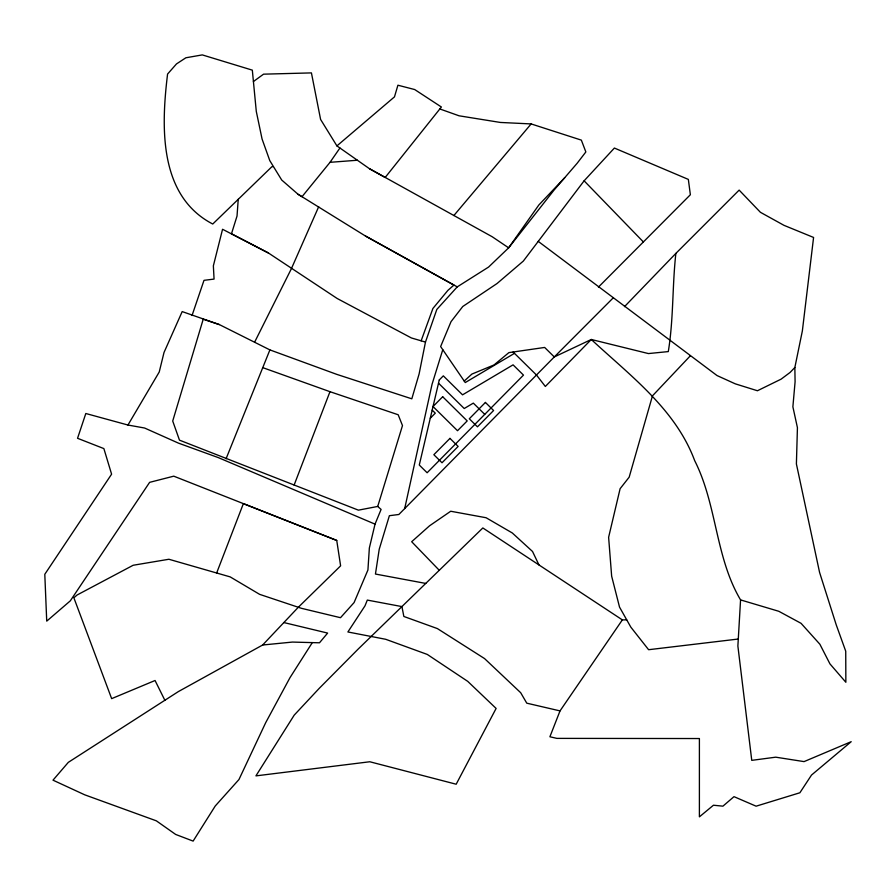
<?xml version="1.0" encoding="UTF-8"?>
<svg xmlns="http://www.w3.org/2000/svg" width="896" height="896" viewBox="0 0 896 896"><rect width="100%" height="100%" fill="white"/><g stroke="black" fill="none" stroke-linecap="round" stroke-linejoin="round"><path stroke-width="1.34" d="M626.73 619.864L622.362 619.886L560.022 710.898L549.898 736.77L556.886 738.382L699.395 738.539L699.395 816.861L713.451 805.224L722.926 806.165L733.992 796.656L756.101 806.187L799.882 792.77L811.518 775.051L851.2 741.686L804.059 761.611L775.746 757.176L751.755 760.357L737.878 646.016L740.566 599.906C715.266 557.256 717.013 504.717 694.68 460.645C675.562 409.158 630.056 375.525 591.293 339.483L554.288 356.944L398.866 514.483L389.379 515.704L379.221 549.27L375.446 574.045L425.768 583.43M238.235 199.326L237.026 216.048L231.482 233.766L268.419 252.986L337.176 298.491L411.376 337.949L425.466 342.082L419.104 373.968L411.813 398.821L336.65 374.326L269.898 349.899L219.408 324.61L182.19 311.584L164.013 352.486L159.23 372.008L127.949 425.029L85.814 413.504L77.549 438.29L103.869 448.594L111.597 474.174L44.8 574.291L46.726 621.141L70.302 600.846L149.621 482.35L173.757 476.168L336.739 540.445L340.614 565.846L298.301 607.275L262.64 645.008L178.371 691.589L68.32 762.35L52.998 780.17L84.661 794.797L156.352 820.837L175.672 834.445L193.122 841.098L215.253 805.986L238.952 779.542L265.675 722.714L289.968 677.69L312.312 642.611L319.491 642.79L327.634 633.08L283.853 622.552M740.566 599.906L778.792 611.285L801.08 623.336L819.874 644.235L829.954 663.891L845.858 682.27L845.734 651.213L836.226 624.826L819.582 572.432L796.398 463.949L797.429 427.672L792.882 406.818L795.088 381.819L794.853 367.494L802.357 330.938L813.579 237.451L784 225.344L760.413 212.296L739.144 190.109L675.864 253.4C672.213 286.059 673.635 319.054 668.293 351.59L648.435 353.573L591.293 339.483L545.339 386.467L536.469 375.01L513.117 352.016M404.69 508.57L432.062 384.238L442.781 349.698M421.142 340.816L432.902 308.482L447.866 290.405L453.947 285.062L365.434 236.006L298.066 194.286L281.714 180.029L269.774 160.597L262.069 139.014L256.29 111.395L252.325 70.146L202.294 54.902L185.875 57.781L176.478 63.93L167.574 74.054C161.246 126.09 158.368 195.798 212.744 224.022L271.88 166.712L272.955 166.634M219.408 324.61L203.213 319.245L172.715 421.03L179.48 440.149L358.4 510.16L377.72 506.442L381.091 509.421L375.032 524.138L369.354 547.982L367.931 569.979L354.077 602.594L340.502 617.702L301.403 608.306L259.627 594.35L230.182 576.89L168.896 559.261L133.157 565.264L77.112 594.989L73.864 597.778L111.653 698.645L155.053 680.501L164.864 700.28M377.72 506.442L402.483 425.578L398.182 414.758L329.974 391.686L262.763 367.64M192.024 315.538L203.997 280.336L214.066 279.082L213.36 265.843L222.555 229.275L268.419 252.986M425.466 342.082L436.811 309.445L457.24 286.877L488.589 267.064L508.648 247.834L554.03 190.109L577.158 163.262L585.85 151.95L581.347 140.123L531.149 123.928L500.382 122.45L459.054 115.797L439.835 108.954M216.653 572.992L243.376 503.63L336.739 540.445M294.112 485.083L329.974 391.686M226.072 458.763L269.898 349.899M318.674 206.763L291.402 268.666L254.587 342.238M298.066 194.286L302.03 196.683L330.03 162.322L339.931 148.008M598.427 287.112L690.368 194.734L688.341 179.402L614.387 148.053L584.114 180.824L523.32 261.083L497.056 283.517L462.762 306.499L451.013 321.686L440.63 346.562L465.259 382.558L514.461 353.349M453.891 215.51L531.149 123.928M690.346 355.79L652.467 395.853L629.171 477.165L620.11 488.701L608.619 537.286L611.654 576.173L619.528 607.107L630.829 627.133L648.603 649.712L737.834 639.083M564.682 177.755L538.821 205.016L508.648 247.834L492.251 236.779L369.544 168.762L336.918 145.902L320.6 119.448L311.427 72.901L263.558 74.166L253.411 81.547M624.501 306.645L675.864 253.4M794.853 367.494L790.059 372.467L781.088 379.165L757.434 390.746L735.269 383.835L717.035 375.558L538.25 241.382M430.282 418.23L435.288 413.157L432.186 410.099M613.032 298.054L554.288 356.944L544.645 347.446L508.894 352.621L494.01 364.963L471.912 374.069L464.229 381.035M560.022 710.898L526.77 703.17L520.699 692.731L484.546 658.571L437.394 628.589L403.85 616.47L401.923 606.592L367.315 600.085L364.997 605.83L347.894 631.971L385.739 639.296L427.291 654.438L467.712 681.341L496.115 708.434L456.176 784.224L369.802 761.757L255.92 775.88L294.224 715.109L319.189 688.397L358.12 649.13L482.843 527.957L622.362 619.886M336.918 145.902L394.475 96.869L397.914 85.21L414.691 89.544L441.392 107.005L385.202 177.442L369.544 168.762M262.64 645.008L292.398 642.074L312.312 642.611M330.03 162.322L357.392 160.238M127.949 425.029L144.581 428.019L178.45 443.128L218.31 457.61L375.032 524.138M365.434 236.006L457.24 286.877M484.747 414.366L473.323 403.122L464.229 408.52L438.514 383.186M584.114 180.824L643.384 241.942M439.275 570.293L411.678 541.722L429.531 525.818L450.71 511.246L486.102 517.742L512.288 532.963L532.526 551.477L538.966 564.939M439.264 379.971L419.283 465.035L427.123 472.763L523.477 375.11L513.072 364.851L462.549 394.834L443.318 375.861L439.264 379.971M442.691 396.738L433.026 406.538L457.52 430.718L467.197 420.918L442.691 396.738M449.971 438.379L433.854 454.709L442.019 462.762L458.136 446.432L449.971 438.379M485.419 402.438L469.302 418.779L477.467 426.832L493.584 410.502L485.419 402.438"/></g></svg>
